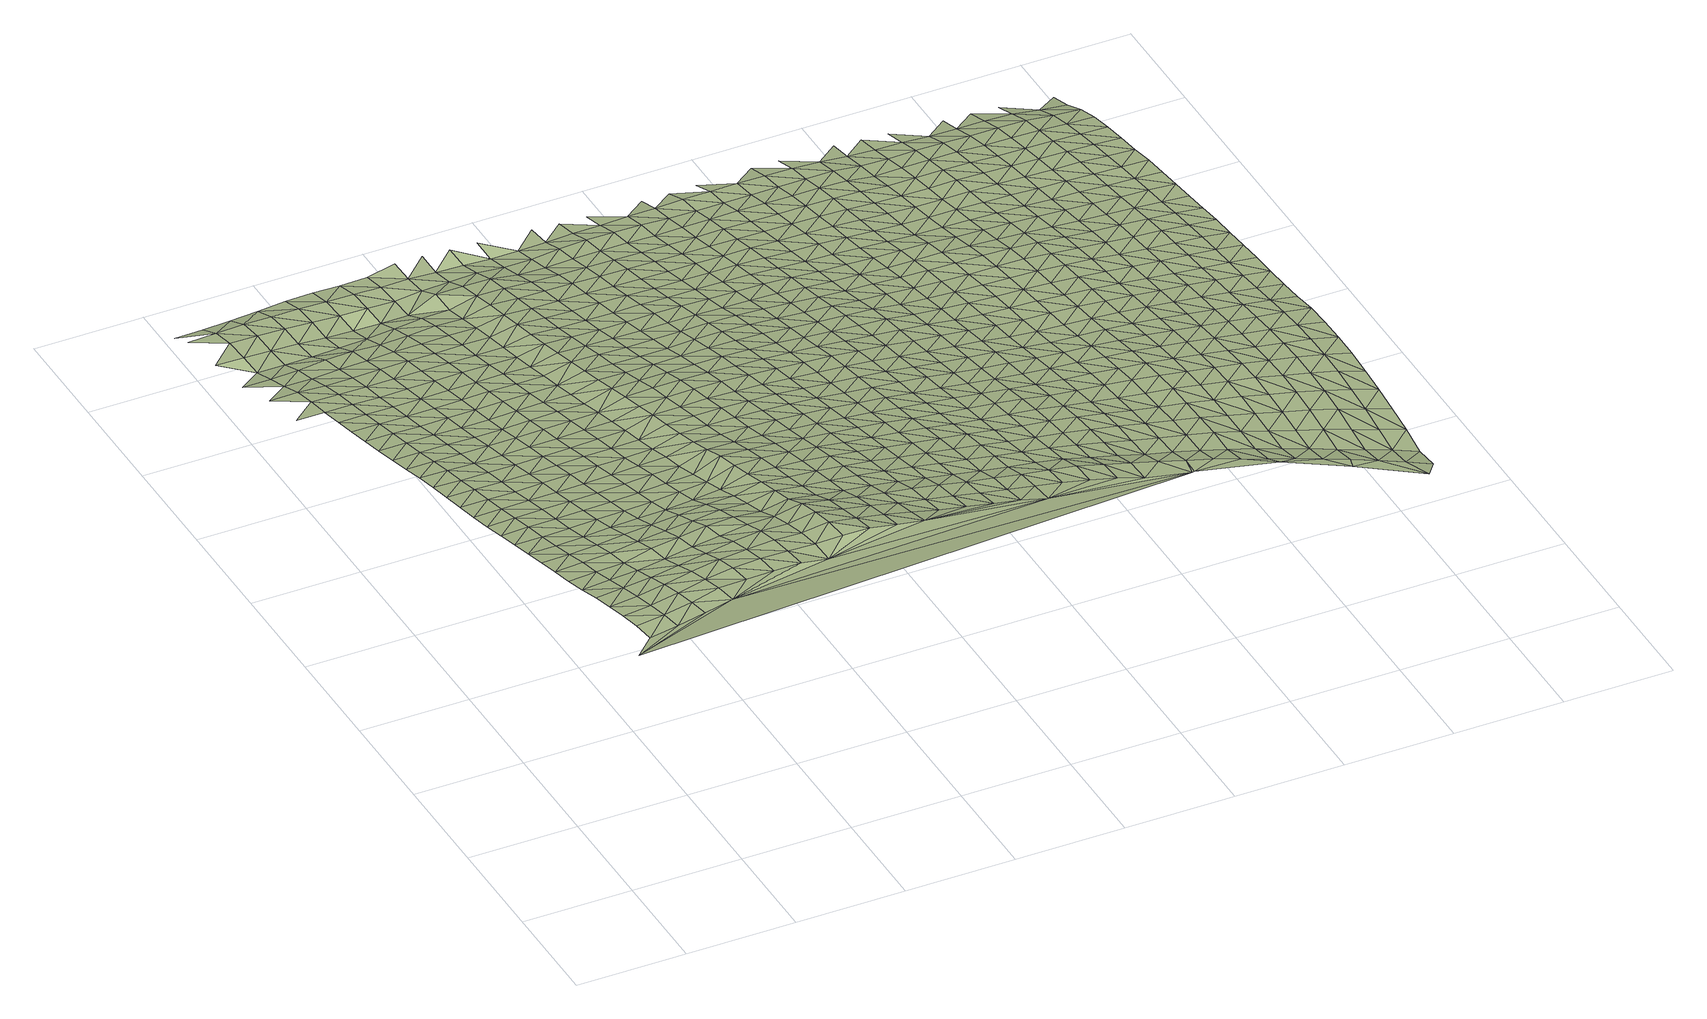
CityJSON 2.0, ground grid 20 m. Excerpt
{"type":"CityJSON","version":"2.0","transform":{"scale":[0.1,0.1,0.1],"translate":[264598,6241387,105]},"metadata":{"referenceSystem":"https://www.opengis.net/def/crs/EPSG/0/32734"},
"CityObjects":{
"terrain1":{"type":"TINRelief","geometry":[{"type":"CompositeSurface","lod":"1","boundaries":[[[0,1,2]],[[3,4,0]],[[5,2,1]],[[4,3,6]],[[3,0,2]],[[7,8,6]],[[3,7,6]],[[1,9,5]],[[10,8,11]],[[7,12,8]],[[3,2,13]],[[14,10,11]],[[11,8,12]],[[13,2,5]],[[15,7,3]],[[16,14,17]],[[11,18,14]],[[15,3,13]],[[19,12,7]],[[17,20,16]],[[17,14,18]],[[7,15,19]],[[21,11,12]],[[5,9,13]],[[22,23,20]],[[24,20,17]],[[21,12,19]],[[25,18,11]],[[13,26,15]],[[22,27,23]],[[20,24,22]],[[26,13,9]],[[11,21,25]],[[28,17,18]],[[15,29,19]],[[29,15,26]],[[30,31,27]],[[17,28,24]],[[32,27,22]],[[28,18,25]],[[19,33,21]],[[27,32,30]],[[33,19,29]],[[34,35,31]],[[36,22,24]],[[26,9,37]],[[21,38,25]],[[28,36,24]],[[29,26,37]],[[31,30,34]],[[38,21,33]],[[39,40,35]],[[32,22,41]],[[25,42,28]],[[22,36,41]],[[39,35,34]],[[42,25,38]],[[43,44,40]],[[32,45,30]],[[46,33,29]],[[37,47,29]],[[48,37,9]],[[28,49,36]],[[41,45,32]],[[38,33,46]],[[40,39,43]],[[49,28,42]],[[29,47,46]],[[50,51,44]],[[34,30,52]],[[36,53,41]],[[45,52,30]],[[42,38,54]],[[50,44,43]],[[36,49,53]],[[55,56,51]],[[39,34,57]],[[37,48,47]],[[46,54,38]],[[58,45,41]],[[52,57,34]],[[9,59,48]],[[51,50,55]],[[58,41,53]],[[60,61,56]],[[43,39,62]],[[42,63,49]],[[47,64,46]],[[54,65,42]],[[57,62,39]],[[47,48,64]],[[52,45,66]],[[53,49,63]],[[60,56,55]],[[45,58,67]],[[42,65,63]],[[68,69,61]],[[43,70,50]],[[54,46,71]],[[52,66,57]],[[62,70,43]],[[45,67,66]],[[71,46,64]],[[59,9,72]],[[61,60,68]],[[73,74,69]],[[55,50,75]],[[58,53,76]],[[77,65,54]],[[63,78,53]],[[48,59,64]],[[70,75,50]],[[71,77,54]],[[62,57,79]],[[67,58,76]],[[73,69,68]],[[57,66,80]],[[76,53,78]],[[81,82,74]],[[60,55,83]],[[62,79,70]],[[63,65,84]],[[64,85,71]],[[75,83,55]],[[57,80,79]],[[77,86,65]],[[74,73,81]],[[85,64,59]],[[87,88,82]],[[68,60,89]],[[67,90,66]],[[76,91,67]],[[65,86,84]],[[92,78,63]],[[83,89,60]],[[75,70,93]],[[90,80,66]],[[77,71,94]],[[87,82,81]],[[70,79,95]],[[67,91,90]],[[71,85,96]],[[97,98,88]],[[73,68,99]],[[63,84,92]],[[75,93,83]],[[100,76,78]],[[77,94,86]],[[89,99,68]],[[70,95,93]],[[71,96,94]],[[80,101,79]],[[85,59,72]],[[88,87,97]],[[102,98,103]],[[81,73,104]],[[101,80,90]],[[100,78,92]],[[105,91,76]],[[106,84,86]],[[107,108,109]],[[99,104,73]],[[103,110,102]],[[89,83,111]],[[112,95,79]],[[113,96,85]],[[103,98,97]],[[83,93,114]],[[106,86,94]],[[87,81,115]],[[112,79,101]],[[76,100,105]],[[113,85,72]],[[89,111,99]],[[90,91,116]],[[84,117,92]],[[104,115,81]],[[83,114,111]],[[118,108,110]],[[96,119,94]],[[120,109,121]],[[106,117,84]],[[97,87,122]],[[95,123,93]],[[101,90,116]],[[110,103,118]],[[124,95,112]],[[91,105,116]],[[113,119,96]],[[92,125,100]],[[120,121,126]],[[115,122,87]],[[108,127,109]],[[104,99,128]],[[123,114,93]],[[99,111,129]],[[95,124,123]],[[117,125,92]],[[103,97,130]],[[131,112,101]],[[106,94,132]],[[108,118,127]],[[119,133,94]],[[104,128,115]],[[100,134,105]],[[113,72,135]],[[122,130,97]],[[99,129,128]],[[131,101,116]],[[136,121,109]],[[117,106,132]],[[126,137,138]],[[125,134,100]],[[132,94,133]],[[118,103,139]],[[124,112,140]],[[141,111,114]],[[136,109,127]],[[142,114,123]],[[143,122,115]],[[144,119,113]],[[145,138,137]],[[130,139,103]],[[131,140,112]],[[141,129,111]],[[105,146,116]],[[125,117,147]],[[143,115,128]],[[114,142,141]],[[134,148,105]],[[149,126,121]],[[127,118,150]],[[1,151,9]],[[152,121,136]],[[132,147,117]],[[144,113,135]],[[123,124,153]],[[146,131,116]],[[154,133,119]],[[139,150,118]],[[140,155,124]],[[105,148,146]],[[72,156,135]],[[130,122,157]],[[158,134,125]],[[145,159,160]],[[121,152,149]],[[122,143,161]],[[162,137,126]],[[163,136,127]],[[123,153,142]],[[129,164,128]],[[124,155,153]],[[165,129,141]],[[125,147,158]],[[119,144,154]],[[130,157,139]],[[166,132,133]],[[160,159,167]],[[150,163,127]],[[122,161,157]],[[168,140,131]],[[148,134,169]],[[126,149,162]],[[129,165,164]],[[131,146,170]],[[171,145,137]],[[152,136,172]],[[173,141,142]],[[143,128,174]],[[169,134,158]],[[166,133,154]],[[140,168,155]],[[175,147,132]],[[135,156,144]],[[163,172,136]],[[153,173,142]],[[131,170,168]],[[72,9,176]],[[150,139,177]],[[161,143,174]],[[178,179,167]],[[171,137,162]],[[139,157,180]],[[174,128,164]],[[181,156,72]],[[182,159,145]],[[149,152,183]],[[165,141,184]],[[148,185,146]],[[169,186,148]],[[132,166,175]],[[150,177,163]],[[158,147,187]],[[144,188,154]],[[172,183,152]],[[139,180,177]],[[141,173,184]],[[153,155,189]],[[170,146,185]],[[190,178,191]],[[145,171,182]],[[155,168,192]],[[148,186,185]],[[188,144,156]],[[193,167,159]],[[162,149,194]],[[161,195,157]],[[187,169,158]],[[174,196,161]],[[187,147,175]],[[197,172,163]],[[164,165,198]],[[153,189,173]],[[154,199,166]],[[183,194,149]],[[184,200,165]],[[155,192,189]],[[167,193,178]],[[195,180,157]],[[159,182,193]],[[197,163,177]],[[161,196,195]],[[199,154,188]],[[171,162,201]],[[168,170,202]],[[203,186,169]],[[181,72,204]],[[165,200,198]],[[185,205,170]],[[206,174,164]],[[207,184,173]],[[166,208,175]],[[194,201,162]],[[169,187,203]],[[183,172,209]],[[180,210,177]],[[202,192,168]],[[156,181,188]],[[172,197,211]],[[207,173,189]],[[170,205,202]],[[208,166,199]],[[212,191,178]],[[182,171,213]],[[178,193,214]],[[206,164,198]],[[180,195,210]],[[183,209,194]],[[215,196,174]],[[184,216,200]],[[185,186,217]],[[175,218,187]],[[201,213,171]],[[172,211,209]],[[186,203,219]],[[178,214,212]],[[216,184,207]],[[218,175,208]],[[197,177,220]],[[189,192,221]],[[199,188,222]],[[210,223,177]],[[174,206,215]],[[224,192,202]],[[186,219,217]],[[188,181,225]],[[193,182,226]],[[195,196,227]],[[228,205,185]],[[187,229,203]],[[213,230,182]],[[201,194,231]],[[211,197,220]],[[198,200,232]],[[189,221,207]],[[199,222,208]],[[194,209,233]],[[220,177,223]],[[200,216,234]],[[192,224,221]],[[187,218,229]],[[188,225,222]],[[226,214,193]],[[182,230,226]],[[196,215,227]],[[185,217,228]],[[201,231,213]],[[235,210,195]],[[206,198,232]],[[236,202,205]],[[219,203,237]],[[194,233,231]],[[200,234,232]],[[237,203,229]],[[238,209,211]],[[216,207,239]],[[202,236,224]],[[240,218,208]],[[204,225,181]],[[220,241,211]],[[195,227,235]],[[207,221,242]],[[205,228,236]],[[208,222,243]],[[214,244,212]],[[245,230,213]],[[246,223,210]],[[215,206,247]],[[248,214,226]],[[238,233,209]],[[239,234,216]],[[217,219,249]],[[218,240,229]],[[245,213,231]],[[211,241,238]],[[206,232,247]],[[207,242,239]],[[219,237,250]],[[208,243,240]],[[251,221,224]],[[214,248,244]],[[210,235,246]],[[252,220,223]],[[217,249,228]],[[253,222,225]],[[236,251,224]],[[219,250,249]],[[225,204,254]],[[255,226,230]],[[215,256,227]],[[230,245,257]],[[247,258,215]],[[220,252,241]],[[259,231,233]],[[260,232,234]],[[261,242,221]],[[237,229,262]],[[253,243,222]],[[246,252,223]],[[263,233,238]],[[264,234,239]],[[229,240,265]],[[225,254,253]],[[226,255,248]],[[235,227,256]],[[228,266,236]],[[230,257,255]],[[215,258,256]],[[261,221,251]],[[260,247,232]],[[250,237,262]],[[233,263,259]],[[234,264,260]],[[249,266,228]],[[229,265,262]],[[267,238,241]],[[245,231,268]],[[204,72,176]],[[244,248,269]],[[246,235,270]],[[271,239,242]],[[236,272,251]],[[240,243,273]],[[241,252,267]],[[274,242,261]],[[275,243,253]],[[257,245,268]],[[247,276,258]],[[254,204,277]],[[255,269,248]],[[268,231,259]],[[235,256,270]],[[266,272,236]],[[263,238,278]],[[239,271,264]],[[249,250,279]],[[273,265,240]],[[276,247,260]],[[242,274,271]],[[262,280,250]],[[243,275,273]],[[261,251,281]],[[277,253,254]],[[238,267,278]],[[252,246,282]],[[249,279,266]],[[283,244,269]],[[270,284,246]],[[272,281,251]],[[250,280,279]],[[255,257,285]],[[286,256,258]],[[287,260,264]],[[268,288,257]],[[258,276,289]],[[263,290,259]],[[252,282,267]],[[261,291,274]],[[292,262,265]],[[275,253,293]],[[278,294,263]],[[282,246,284]],[[264,271,287]],[[295,265,273]],[[255,285,269]],[[286,270,256]],[[296,272,266]],[[257,288,285]],[[258,289,286]],[[281,291,261]],[[253,277,293]],[[204,297,277]],[[263,294,290]],[[296,266,279]],[[265,295,292]],[[298,268,259]],[[299,278,267]],[[276,260,300]],[[274,301,271]],[[302,280,262]],[[260,287,303]],[[269,304,283]],[[305,284,270]],[[306,273,275]],[[299,267,282]],[[291,301,274]],[[293,307,275]],[[300,289,276]],[[308,281,272]],[[298,259,290]],[[304,269,285]],[[305,270,286]],[[260,303,300]],[[272,296,309]],[[262,292,302]],[[310,288,268]],[[278,311,294]],[[312,279,280]],[[273,306,295]],[[275,307,306]],[[287,271,313]],[[281,308,291]],[[297,293,277]],[[278,299,311]],[[301,314,271]],[[272,309,308]],[[315,282,284]],[[316,286,289]],[[268,298,310]],[[317,283,304]],[[284,305,318]],[[280,302,312]],[[297,204,319]],[[320,285,288]],[[290,294,321]],[[303,287,313]],[[296,279,322]],[[295,323,292]],[[289,300,316]],[[313,271,314]],[[282,315,299]],[[321,294,311]],[[315,284,318]],[[323,295,306]],[[285,320,304]],[[301,291,324]],[[309,296,322]],[[307,293,325]],[[288,310,320]],[[291,308,326]],[[322,279,312]],[[293,297,327]],[[298,290,328]],[[305,286,329]],[[302,292,330]],[[286,316,331]],[[332,300,303]],[[301,324,314]],[[328,290,321]],[[313,333,303]],[[291,326,324]],[[323,330,292]],[[293,327,325]],[[334,311,299]],[[318,305,329]],[[306,307,335]],[[299,315,336]],[[329,286,331]],[[317,304,337]],[[310,298,338]],[[308,309,339]],[[312,302,340]],[[341,319,204]],[[304,320,342]],[[303,333,332]],[[322,343,309]],[[316,300,344]],[[335,323,306]],[[298,328,338]],[[299,336,334]],[[302,330,340]],[[307,325,335]],[[321,311,345]],[[346,313,314]],[[339,326,308]],[[327,297,319]],[[9,151,176]],[[304,342,337]],[[309,343,339]],[[314,324,347]],[[315,318,348]],[[344,331,316]],[[329,349,318]],[[300,332,344]],[[320,310,350]],[[321,345,328]],[[351,322,312]],[[338,352,310]],[[345,311,334]],[[346,314,347]],[[312,340,353]],[[348,336,315]],[[354,333,313]],[[330,323,355]],[[348,318,349]],[[323,335,356]],[[350,342,320]],[[357,324,326]],[[325,327,358]],[[310,352,350]],[[359,326,339]],[[351,312,353]],[[319,360,327]],[[341,204,176]],[[328,361,338]],[[362,329,331]],[[363,343,322]],[[364,331,344]],[[313,346,354]],[[323,356,355]],[[332,333,365]],[[357,347,324]],[[340,330,366]],[[361,328,345]],[[326,359,357]],[[327,360,358]],[[342,367,337]],[[336,368,334]],[[335,325,369]],[[370,336,348]],[[362,331,364]],[[322,351,363]],[[371,352,338]],[[372,349,329]],[[373,339,343]],[[353,340,366]],[[367,342,350]],[[333,354,365]],[[366,330,355]],[[374,344,332]],[[356,335,369]],[[371,338,361]],[[336,370,368]],[[325,358,369]],[[345,334,375]],[[346,347,376]],[[339,373,359]],[[319,341,360]],[[329,362,372]],[[377,347,357]],[[343,363,373]],[[378,348,349]],[[344,374,364]],[[353,379,351]],[[380,337,367]],[[374,332,365]],[[381,350,352]],[[361,345,375]],[[346,376,354]],[[352,371,382]],[[375,334,368]],[[376,347,377]],[[366,379,353]],[[348,378,370]],[[383,357,359]],[[355,356,384]],[[385,358,360]],[[372,378,349]],[[369,386,356]],[[367,350,381]],[[364,387,362]],[[351,388,363]],[[352,382,381]],[[373,383,359]],[[341,385,360]],[[354,389,365]],[[387,364,374]],[[379,388,351]],[[356,386,384]],[[371,361,390]],[[368,370,391]],[[377,357,392]],[[393,366,355]],[[375,394,361]],[[389,354,376]],[[395,380,367]],[[372,362,396]],[[397,369,358]],[[378,391,370]],[[357,383,392]],[[385,398,358]],[[382,371,390]],[[365,399,374]],[[373,363,400]],[[366,393,379]],[[395,367,381]],[[390,361,394]],[[387,396,362]],[[388,401,363]],[[393,355,384]],[[369,397,386]],[[399,365,389]],[[358,398,397]],[[402,375,368]],[[403,376,377]],[[373,400,383]],[[404,368,391]],[[392,405,377]],[[363,401,400]],[[378,372,406]],[[407,387,374]],[[408,385,341]],[[395,409,380]],[[396,410,372]],[[381,382,411]],[[376,403,389]],[[388,379,412]],[[413,384,386]],[[390,414,382]],[[402,368,404]],[[407,374,399]],[[403,377,405]],[[379,393,415]],[[416,394,375]],[[378,406,391]],[[383,417,392]],[[406,372,410]],[[397,413,386]],[[408,341,176]],[[411,395,381]],[[387,418,396]],[[388,412,401]],[[419,398,385]],[[382,414,411]],[[417,383,400]],[[379,415,412]],[[375,402,416]],[[387,407,418]],[[420,390,394]],[[391,421,404]],[[399,389,422]],[[423,405,392]],[[393,384,424]],[[389,403,425]],[[413,426,384]],[[385,408,419]],[[427,410,396]],[[397,398,428]],[[406,421,391]],[[423,392,417]],[[399,422,407]],[[400,401,429]],[[424,415,393]],[[395,411,430]],[[420,394,416]],[[427,396,418]],[[389,425,422]],[[401,412,431]],[[424,384,426]],[[432,414,390]],[[404,433,402]],[[398,419,428]],[[417,400,429]],[[403,405,434]],[[435,413,397]],[[395,430,436]],[[421,433,404]],[[405,423,437]],[[401,431,429]],[[438,406,410]],[[176,439,408]],[[390,420,432]],[[410,427,440]],[[411,414,441]],[[402,442,416]],[[443,418,407]],[[434,425,403]],[[412,415,444]],[[407,422,445]],[[434,405,437]],[[446,415,424]],[[435,397,428]],[[406,438,421]],[[447,426,413]],[[408,439,419]],[[438,410,440]],[[433,442,402]],[[430,411,441]],[[423,417,448]],[[444,431,412]],[[414,432,441]],[[407,445,443]],[[429,449,417]],[[415,446,444]],[[416,450,420]],[[427,418,451]],[[425,452,422]],[[413,435,447]],[[437,423,448]],[[453,424,426]],[[419,454,428]],[[442,450,416]],[[452,425,434]],[[448,417,449]],[[433,421,455]],[[440,427,451]],[[421,438,456]],[[451,418,443]],[[454,419,439]],[[457,439,176]],[[420,458,432]],[[459,445,422]],[[460,429,431]],[[424,453,446]],[[441,461,430]],[[462,431,444]],[[453,426,447]],[[433,455,442]],[[428,463,435]],[[421,456,455]],[[450,458,420]],[[459,422,452]],[[464,434,437]],[[430,461,465]],[[448,466,437]],[[431,462,460]],[[463,428,454]],[[438,440,467]],[[468,449,429]],[[469,444,446]],[[451,470,440]],[[471,441,432]],[[452,434,464]],[[445,472,443]],[[435,473,447]],[[458,474,432]],[[475,445,459]],[[464,437,466]],[[453,469,446]],[[450,442,476]],[[467,456,438]],[[439,457,454]],[[442,455,477]],[[467,440,470]],[[429,460,468]],[[473,435,463]],[[441,471,461]],[[478,448,449]],[[462,444,479]],[[432,474,471]],[[445,475,472]],[[457,176,480]],[[450,476,458]],[[481,459,452]],[[482,451,443]],[[447,483,453]],[[442,477,476]],[[479,444,469]],[[481,452,464]],[[478,449,468]],[[483,447,473]],[[484,465,461]],[[455,456,485]],[[486,466,448]],[[462,487,460]],[[463,454,488]],[[489,456,467]],[[482,443,472]],[[454,457,490]],[[491,474,458]],[[492,470,451]],[[475,459,493]],[[453,494,469]],[[471,484,461]],[[479,487,462]],[[485,477,455]],[[463,488,473]],[[491,458,476]],[[456,489,485]],[[481,493,459]],[[448,478,486]],[[494,453,483]],[[454,490,488]],[[464,466,495]],[[468,460,496]],[[451,482,492]],[[497,467,470]],[[472,475,498]],[[499,479,469]],[[500,480,176]],[[487,496,460]],[[471,474,501]],[[495,481,464]],[[474,491,502]],[[475,493,498]],[[486,495,466]],[[499,469,494]],[[503,476,477]],[[467,497,489]],[[478,468,504]],[[483,473,505]],[[480,490,457]],[[506,477,485]],[[497,470,492]],[[473,488,507]],[[484,471,501]],[[482,472,508]],[[479,509,487]],[[474,502,501]],[[496,504,468]],[[483,505,494]],[[477,506,503]],[[508,472,498]],[[479,499,509]],[[473,507,505]],[[491,476,510]],[[511,485,489]],[[493,481,512]],[[486,478,513]],[[490,514,488]],[[481,495,515]],[[516,484,517]],[[492,482,518]],[[519,496,487]],[[497,511,489]],[[504,513,478]],[[514,490,480]],[[502,491,510]],[[520,499,494]],[[517,484,501]],[[510,476,503]],[[482,508,518]],[[481,515,512]],[[519,487,509]],[[506,485,521]],[[498,493,522]],[[523,507,488]],[[520,494,505]],[[495,486,524]],[[485,511,521]],[[513,525,486]],[[523,488,514]],[[500,176,151]],[[497,492,526]],[[498,522,508]],[[504,496,527]],[[518,528,492]],[[522,493,512]],[[496,519,529]],[[501,502,530]],[[515,495,524]],[[499,531,509]],[[510,532,502]],[[524,486,525]],[[499,520,533]],[[497,526,511]],[[506,534,503]],[[504,527,513]],[[535,505,507]],[[514,480,500]],[[521,536,506]],[[526,492,528]],[[496,529,527]],[[537,507,523]],[[530,517,501]],[[508,538,518]],[[502,532,530]],[[499,533,531]],[[519,509,539]],[[506,536,534]],[[538,508,522]],[[507,537,535]],[[540,521,511]],[[541,510,503]],[[512,515,542]],[[520,505,543]],[[544,523,514]],[[524,545,515]],[[546,528,518]],[[513,547,525]],[[529,519,539]],[[540,511,526]],[[513,527,548]],[[539,509,531]],[[544,514,500]],[[533,520,543]],[[517,530,549]],[[541,503,534]],[[546,518,538]],[[515,545,542]],[[543,505,535]],[[521,550,536]],[[551,532,510]],[[522,512,552]],[[537,523,553]],[[513,548,547]],[[554,524,525]],[[517,549,555]],[[521,540,550]],[[544,553,523]],[[556,526,528]],[[538,522,552]],[[529,557,527]],[[510,541,551]],[[528,546,558]],[[552,512,542]],[[539,559,529]],[[534,536,560]],[[530,532,561]],[[524,554,545]],[[531,533,562]],[[554,525,547]],[[543,563,533]],[[526,556,540]],[[557,548,527]],[[537,564,535]],[[560,536,550]],[[556,528,558]],[[529,559,557]],[[553,565,537]],[[549,530,561]],[[500,566,544]],[[532,551,561]],[[533,563,562]],[[541,534,567]],[[568,542,545]],[[546,538,569]],[[570,539,531]],[[552,571,538]],[[537,565,564]],[[547,548,572]],[[573,543,535]],[[567,534,560]],[[554,568,545]],[[574,550,540]],[[558,546,569]],[[553,544,575]],[[540,556,576]],[[569,538,571]],[[548,557,572]],[[570,531,562]],[[551,541,577]],[[578,559,539]],[[561,579,549]],[[573,535,564]],[[580,552,542]],[[581,563,543]],[[553,575,565]],[[541,567,577]],[[540,576,574]],[[568,582,542]],[[544,566,575]],[[566,500,151]],[[560,550,583]],[[554,547,584]],[[549,579,585]],[[547,572,586]],[[539,570,578]],[[556,558,587]],[[557,559,588]],[[569,589,558]],[[580,542,582]],[[543,573,581]],[[590,561,551]],[[560,583,567]],[[591,571,552]],[[562,563,592]],[[564,565,593]],[[577,594,551]],[[583,550,574]],[[584,547,586]],[[587,576,556]],[[595,568,554]],[[587,558,589]],[[559,578,588]],[[593,565,575]],[[561,590,579]],[[572,557,596]],[[570,562,592]],[[551,594,590]],[[552,580,591]],[[563,581,592]],[[567,597,577]],[[598,569,571]],[[573,564,599]],[[595,554,584]],[[600,582,568]],[[596,586,572]],[[597,567,583]],[[557,588,596]],[[599,564,593]],[[601,585,579]],[[576,602,574]],[[578,570,603]],[[604,575,566]],[[566,151,605]],[[606,576,587]],[[598,571,591]],[[607,594,577]],[[608,589,569]],[[580,582,600]],[[581,573,609]],[[579,590,601]],[[568,595,600]],[[570,592,603]],[[607,577,597]],[[576,606,602]],[[573,599,609]],[[566,605,604]],[[610,605,151]],[[583,574,611]],[[584,586,612]],[[593,575,613]],[[569,598,608]],[[614,586,596]],[[615,587,589]],[[591,580,616]],[[578,617,588]],[[603,618,578]],[[590,594,619]],[[597,583,611]],[[584,612,595]],[[581,620,592]],[[593,613,599]],[[594,607,621]],[[611,574,602]],[[580,600,616]],[[612,586,614]],[[609,622,581]],[[613,575,604]],[[587,615,606]],[[615,589,608]],[[578,618,617]],[[590,619,601]],[[598,591,623]],[[624,596,588]],[[620,603,592]],[[605,610,625]],[[594,621,619]],[[581,622,620]],[[595,626,600]],[[599,627,609]],[[616,623,591]],[[602,606,628]],[[607,597,629]],[[596,624,614]],[[611,630,597]],[[626,595,612]],[[624,588,617]],[[627,599,613]],[[631,632,601]],[[608,598,633]],[[605,634,604]],[[615,628,606]],[[621,607,629]],[[616,600,635]],[[603,636,618]],[[637,622,609]],[[631,601,619]],[[629,597,630]],[[623,633,598]],[[603,620,638]],[[635,600,626]],[[637,609,627]],[[605,625,634]],[[639,611,602]],[[608,640,615]],[[641,612,614]],[[613,604,642]],[[643,602,628]],[[624,644,614]],[[603,638,636]],[[645,625,610]],[[617,618,646]],[[633,640,608]],[[647,619,621]],[[623,616,648]],[[612,641,626]],[[622,649,620]],[[627,613,642]],[[639,602,643]],[[629,650,621]],[[616,635,651]],[[641,614,644]],[[622,637,652]],[[642,604,634]],[[653,630,611]],[[628,615,654]],[[617,646,624]],[[618,636,646]],[[619,647,631]],[[623,648,633]],[[638,620,649]],[[621,650,647]],[[640,654,615]],[[616,651,648]],[[622,652,649]],[[611,639,653]],[[655,629,630]],[[643,628,656]],[[635,626,657]],[[658,644,624]],[[637,627,659]],[[626,641,660]],[[642,661,627]],[[636,638,662]],[[634,625,663]],[[654,656,628]],[[658,624,646]],[[640,633,664]],[[651,635,657]],[[652,637,659]],[[645,610,665]],[[655,630,653]],[[631,647,666]],[[633,648,667]],[[626,660,657]],[[638,649,662]],[[659,627,661]],[[668,650,629]],[[639,643,669]],[[625,645,663]],[[640,664,654]],[[641,644,670]],[[671,642,634]],[[631,666,672]],[[656,669,643]],[[633,667,664]],[[644,658,673]],[[646,636,674]],[[629,655,668]],[[636,662,675]],[[647,650,676]],[[653,639,677]],[[651,678,648]],[[670,660,641]],[[649,652,679]],[[657,680,651]],[[670,644,673]],[[659,681,652]],[[671,634,663]],[[682,656,654]],[[646,674,658]],[[683,661,642]],[[669,677,639]],[[636,675,674]],[[676,666,647]],[[678,667,648]],[[650,668,676]],[[682,654,664]],[[651,680,678]],[[652,681,679]],[[655,653,684]],[[662,649,685]],[[642,671,683]],[[686,657,660]],[[687,659,661]],[[645,688,663]],[[677,684,653]],[[660,670,689]],[[669,656,690]],[[667,691,664]],[[673,658,692]],[[685,675,662]],[[656,682,693]],[[658,674,694]],[[685,649,679]],[[668,655,695]],[[696,666,676]],[[667,678,691]],[[660,689,686]],[[687,661,683]],[[645,665,688]],[[669,690,677]],[[697,680,657]],[[698,681,659]],[[663,699,671]],[[684,695,655]],[[656,693,690]],[[658,694,692]],[[670,673,700]],[[666,696,701]],[[663,688,699]],[[682,664,702]],[[674,675,703]],[[691,704,664]],[[657,686,697]],[[705,675,685]],[[659,687,698]],[[706,676,668]],[[678,680,707]],[[689,670,700]],[[681,708,679]],[[683,671,709]],[[695,710,668]],[[700,673,692]],[[684,677,711]],[[693,682,702]],[[703,694,674]],[[677,690,712]],[[702,664,704]],[[675,705,703]],[[699,709,671]],[[676,706,696]],[[668,710,706]],[[680,697,707]],[[681,698,708]],[[684,711,695]],[[713,691,678]],[[689,714,686]],[[715,685,679]],[[687,683,716]],[[677,712,711]],[[717,688,665]],[[718,692,694]],[[688,717,699]],[[700,714,689]],[[709,716,683]],[[701,696,719]],[[720,690,693]],[[685,715,705]],[[702,721,693]],[[678,707,713]],[[703,718,694]],[[715,679,708]],[[722,710,695]],[[723,704,691]],[[686,724,697]],[[698,687,725]],[[706,719,696]],[[720,712,690]],[[726,709,699]],[[722,695,711]],[[693,721,720]],[[714,724,686]],[[716,725,687]],[[727,700,692]],[[705,728,703]],[[691,713,723]],[[718,729,692]],[[726,699,717]],[[730,702,704]],[[705,715,728]],[[706,710,731]],[[697,732,707]],[[700,727,714]],[[708,698,733]],[[717,665,734]],[[710,722,735]],[[724,736,697]],[[727,692,729]],[[725,737,698]],[[738,711,712]],[[702,730,721]],[[716,709,739]],[[740,712,720]],[[723,730,704]],[[709,726,741]],[[706,731,719]],[[713,707,732]],[[742,718,703]],[[715,708,733]],[[710,735,731]],[[697,736,732]],[[703,728,743]],[[698,737,733]],[[716,739,725]],[[712,740,738]],[[709,741,739]],[[722,711,744]],[[745,720,721]],[[724,714,746]],[[714,727,747]],[[742,703,743]],[[719,748,749]],[[723,713,750]],[[728,715,751]],[[752,729,718]],[[726,717,753]],[[721,730,745]],[[735,722,744]],[[724,746,736]],[[754,734,665]],[[748,719,731]],[[744,711,738]],[[713,732,750]],[[714,747,746]],[[715,733,751]],[[740,720,755]],[[725,756,737]],[[741,726,753]],[[718,742,752]],[[725,739,757]],[[753,717,734]],[[743,728,758]],[[727,729,759]],[[720,745,755]],[[730,723,760]],[[736,761,732]],[[750,762,723]],[[751,758,728]],[[725,757,756]],[[763,731,735]],[[759,747,727]],[[733,737,764]],[[744,765,735]],[[761,736,746]],[[759,729,752]],[[740,766,738]],[[730,760,745]],[[742,743,767]],[[741,768,739]],[[755,769,740]],[[760,723,762]],[[753,770,741]],[[731,763,748]],[[732,771,750]],[[764,751,733]],[[735,765,763]],[[758,767,743]],[[737,756,764]],[[747,772,746]],[[768,757,739]],[[740,769,766]],[[771,732,761]],[[741,770,768]],[[773,744,738]],[[774,755,745]],[[752,742,775]],[[747,759,772]],[[776,762,750]],[[777,753,734]],[[774,745,760]],[[767,775,742]],[[734,754,778]],[[758,751,779]],[[756,757,780]],[[748,763,781]],[[773,738,766]],[[776,750,771]],[[751,764,782]],[[783,765,744]],[[755,784,769]],[[761,746,785]],[[772,786,746]],[[757,768,780]],[[777,734,778]],[[787,759,752]],[[788,770,753]],[[748,781,789]],[[755,774,784]],[[775,790,752]],[[751,782,779]],[[791,760,762]],[[771,761,785]],[[767,758,792]],[[744,773,783]],[[762,776,793]],[[785,746,786]],[[763,765,794]],[[766,769,795]],[[756,796,764]],[[787,752,790]],[[756,780,797]],[[753,777,788]],[[760,791,774]],[[798,772,759]],[[767,792,775]],[[768,770,799]],[[795,769,784]],[[791,762,793]],[[758,779,792]],[[794,781,763]],[[782,764,796]],[[765,783,794]],[[778,754,800]],[[756,797,796]],[[773,766,801]],[[776,771,802]],[[785,803,771]],[[759,787,798]],[[770,788,799]],[[804,786,772]],[[780,768,805]],[[778,800,777]],[[801,766,795]],[[781,806,789]],[[807,784,774]],[[793,776,802]],[[775,808,790]],[[774,791,809]],[[802,771,803]],[[775,792,810]],[[783,773,811]],[[779,782,812]],[[805,797,780]],[[806,781,794]],[[772,798,804]],[[796,813,782]],[[768,799,805]],[[814,785,786]],[[777,815,788]],[[773,801,811]],[[774,809,807]],[[775,810,808]],[[795,784,816]],[[787,790,817]],[[782,813,812]],[[800,815,777]],[[791,793,818]],[[779,819,792]],[[802,820,793]],[[814,786,804]],[[821,800,754]],[[822,794,783]],[[795,816,801]],[[823,803,785]],[[798,787,817]],[[796,797,824]],[[811,825,783]],[[816,784,807]],[[817,790,808]],[[826,797,805]],[[818,809,791]],[[819,810,792]],[[788,827,799]],[[818,793,820]],[[779,812,819]],[[815,828,788]],[[806,794,822]],[[796,824,813]],[[783,825,822]],[[785,814,823]],[[797,826,824]],[[801,829,811]],[[830,802,803]],[[804,798,831]],[[788,828,827]],[[808,810,832]],[[833,805,799]],[[829,801,816]],[[831,798,817]],[[834,835,806]],[[809,836,807]],[[837,812,813]],[[815,800,838]],[[839,809,818]],[[830,803,823]],[[810,819,832]],[[840,825,811]],[[841,820,802]],[[804,842,814]],[[805,833,826]],[[834,806,822]],[[824,837,813]],[[833,799,827]],[[815,838,828]],[[800,821,843]],[[840,811,829]],[[809,839,836]],[[831,842,804]],[[800,843,838]],[[816,807,844]],[[817,808,845]],[[802,830,841]],[[808,832,846]],[[847,818,820]],[[823,814,848]],[[819,812,849]],[[837,850,812]],[[822,825,851]],[[829,816,844]],[[845,831,817]],[[826,852,824]],[[828,853,827]],[[825,840,854]],[[844,807,836]],[[842,848,814]],[[845,808,846]],[[833,855,826]],[[818,847,839]],[[841,847,820]],[[812,850,849]],[[853,828,838]],[[851,834,822]],[[830,823,856]],[[832,819,857]],[[825,854,851]],[[826,855,852]],[[858,837,824]],[[827,859,833]],[[848,856,823]],[[843,821,860]],[[836,839,861]],[[840,829,862]],[[842,831,863]],[[857,846,832]],[[844,864,829]],[[819,849,857]],[[831,845,865]],[[859,827,853]],[[841,830,866]],[[867,838,843]],[[847,861,839]],[[858,824,852]],[[854,840,862]],[[842,863,848]],[[868,850,837]],[[855,833,869]],[[834,851,870]],[[862,829,864]],[[856,866,830]],[[831,865,863]],[[869,833,859]],[[843,860,867]],[[871,844,836]],[[845,846,872]],[[873,853,838]],[[834,870,874]],[[875,836,861]],[[876,846,857]],[[837,858,868]],[[847,841,877]],[[850,878,849]],[[866,879,841]],[[851,854,880]],[[856,848,881]],[[865,845,872]],[[882,852,855]],[[853,873,859]],[[862,883,854]],[[871,836,875]],[[872,846,876]],[[848,863,884]],[[855,869,885]],[[873,838,867]],[[886,864,844]],[[847,877,861]],[[877,841,879]],[[850,868,878]],[[870,851,880]],[[856,881,866]],[[887,857,849]],[[852,882,858]],[[854,883,880]],[[848,884,881]],[[855,885,882]],[[844,871,886]],[[888,862,864]],[[861,889,875]],[[890,863,865]],[[857,887,876]],[[891,869,859]],[[872,892,865]],[[887,849,878]],[[859,873,893]],[[894,879,866]],[[858,895,868]],[[877,889,861]],[[890,884,863]],[[885,869,891]],[[880,896,870]],[[888,864,886]],[[865,892,890]],[[894,866,881]],[[882,895,858]],[[859,893,891]],[[897,883,862]],[[875,898,871]],[[899,872,876]],[[870,896,900]],[[889,898,875]],[[887,901,876]],[[902,877,879]],[[878,868,903]],[[904,882,885]],[[862,888,897]],[[879,894,905]],[[895,906,868]],[[907,880,883]],[[871,908,886]],[[909,881,884]],[[872,899,892]],[[910,884,890]],[[899,876,901]],[[885,891,904]],[[877,902,889]],[[878,903,887]],[[898,908,871]],[[902,879,905]],[[868,906,903]],[[880,907,896]],[[883,897,907]],[[884,910,909]],[[886,911,888]],[[894,881,912]],[[913,890,892]],[[914,895,882]],[[882,904,915]],[[916,901,887]],[[908,911,886]],[[892,899,913]],[[917,900,896]],[[898,889,918]],[[905,894,912]],[[895,914,906]],[[889,902,919]],[[912,881,909]],[[916,887,903]],[[882,915,914]],[[888,920,897]],[[910,890,921]],[[907,917,896]],[[898,918,908]],[[911,920,888]],[[889,919,918]],[[890,913,921]],[[899,901,922]],[[901,916,923]],[[902,905,924]],[[903,906,925]],[[912,926,905]],[[906,914,927]],[[907,897,928]],[[910,929,909]],[[899,922,913]],[[920,930,897]],[[921,931,910]],[[922,901,923]],[[911,908,932]],[[924,919,902]],[[903,925,916]],[[924,905,926]],[[908,918,933]],[[906,927,925]],[[917,907,928]],[[897,930,928]],[[910,931,929]],[[911,932,920]],[[934,912,909]],[[935,921,913]],[[908,933,932]],[[935,913,922]],[[936,917,937]],[[938,918,919]],[[923,916,939]],[[940,919,924]],[[934,909,929]],[[916,925,941]],[[942,930,920]],[[943,926,912]],[[921,944,931]],[[937,917,928]],[[938,933,918]],[[919,940,938]],[[942,920,932]],[[921,935,944]],[[916,941,939]],[[945,922,923]],[[912,934,943]],[[946,924,926]],[[929,931,947]],[[928,930,948]],[[922,945,935]],[[930,942,949]],[[947,931,944]],[[945,923,939]],[[950,932,933]],[[924,946,940]],[[951,933,938]],[[946,926,943]],[[948,937,928]],[[934,929,952]],[[930,949,948]],[[933,951,950]],[[952,929,947]],[[942,932,953]],[[954,938,940]],[[955,944,935]],[[935,945,956]],[[943,934,957]],[[946,954,940]],[[949,942,953]],[[953,932,950]],[[937,948,958]],[[934,952,957]],[[935,956,955]],[[951,938,959]],[[947,944,960]],[[937,958,961]],[[938,954,959]],[[946,943,962]],[[947,960,952]],[[957,963,943]],[[960,944,955]],[[948,949,964]],[[953,965,949]],[[951,966,950]],[[946,962,954]],[[959,967,951]],[[962,943,963]],[[958,948,964]],[[952,968,957]],[[949,965,964]],[[951,967,966]],[[968,952,960]],[[969,953,950]],[[970,959,954]],[[971,963,957]],[[970,954,962]],[[964,972,958]],[[969,950,966]],[[971,957,968]],[[973,965,953]],[[959,974,967]],[[958,972,975]],[[959,970,974]],[[976,962,963]],[[953,969,973]],[[963,971,977]],[[978,964,965]],[[966,967,979]],[[962,976,970]],[[979,967,974]],[[976,963,977]],[[964,978,972]],[[965,973,978]],[[969,966,980]],[[980,966,979]],[[981,975,972]],[[982,974,970]],[[970,976,983]],[[973,969,984]],[[972,978,981]],[[969,980,984]],[[970,983,982]],[[979,974,985]],[[979,985,980]],[[978,973,986]],[[984,987,973]],[[985,974,982]],[[978,986,981]],[[973,987,986]],[[980,988,984]],[[988,980,985]],[[989,990,981]],[[991,987,984]],[[989,981,986]],[[991,984,988]],[[992,986,987]],[[987,991,993]],[[986,992,989]],[[987,993,992]],[[989,992,994]],[[989,994,995]]]}]}
},
"vertices":[
[57,47,467],[15,2,474],[107,47,476],[107,97,466],[57,97,459],[157,47,486],[57,147,448],[107,147,453],[57,197,434],[207,47,497],[57,247,420],[107,247,424],[107,197,439],[157,97,475],[57,297,404],[157,147,462],[57,347,389],[107,347,392],[107,297,408],[157,197,447],[57,397,376],[157,247,429],[107,447,364],[57,447,362],[107,397,379],[157,297,411],[207,97,488],[57,497,348],[157,347,395],[207,147,473],[107,547,335],[57,547,335],[107,497,349],[207,197,457],[107,597,323],[57,597,321],[157,397,383],[257,97,490],[207,247,438],[107,647,309],[57,647,307],[157,447,367],[207,297,419],[107,697,295],[57,697,294],[157,497,351],[257,197,466],[257,147,481],[307,97,491],[207,347,408],[107,747,282],[57,747,282],[157,547,336],[207,397,390],[257,247,446],[107,797,270],[57,797,270],[157,597,323],[207,447,372],[357,97,491],[107,847,257],[57,847,258],[157,647,310],[257,347,414],[307,147,484],[257,297,427],[207,547,338],[207,497,354],[107,897,245],[57,897,245],[157,697,296],[307,197,470],[407,97,483],[107,947,231],[57,947,231],[157,747,282],[257,447,375],[307,247,454],[257,397,395],[207,647,311],[207,597,324],[107,997,217],[57,997,217],[157,797,270],[307,347,421],[357,147,483],[307,297,433],[107,1047,204],[57,1047,204],[157,847,257],[257,547,340],[257,497,356],[307,397,400],[207,747,284],[357,247,459],[207,697,297],[357,197,473],[107,1097,191],[57,1097,191],[157,897,243],[307,447,380],[257,597,326],[57,1147,178],[107,1147,178],[157,947,230],[307,497,358],[357,297,441],[6,1246,154],[57,1246,154],[57,1296,143],[57,1196,166],[207,847,256],[257,647,312],[407,147,481],[207,797,270],[157,997,217],[307,547,342],[357,347,424],[107,1196,166],[407,197,472],[6,1346,129],[57,1346,130],[157,1047,204],[257,747,285],[257,697,298],[357,397,406],[57,1396,110],[107,1246,154],[207,947,230],[207,897,243],[157,1097,190],[307,597,328],[407,297,441],[407,247,458],[357,447,385],[457,147,483],[107,1296,142],[57,1446,93],[6,1446,93],[157,1147,178],[307,647,314],[257,847,257],[257,797,271],[207,997,216],[457,197,478],[57,1496,74],[357,547,346],[407,347,419],[357,497,362],[107,1396,110],[157,1196,165],[1151,262,316],[107,1346,128],[307,747,286],[457,247,466],[307,697,300],[507,147,482],[207,1097,191],[407,397,403],[57,1546,72],[6,1546,73],[207,1047,203],[107,1446,95],[157,1246,153],[257,947,231],[257,897,245],[457,297,451],[57,1596,69],[357,647,317],[407,447,386],[357,597,331],[107,1496,74],[157,1296,142],[307,797,273],[257,997,216],[457,347,428],[857,197,399],[207,1196,166],[57,1646,57],[6,1646,55],[207,1147,178],[557,147,473],[107,1546,70],[157,1346,128],[307,847,259],[407,547,350],[407,497,367],[457,397,413],[507,197,470],[357,747,287],[6,1696,31],[57,1696,32],[357,697,302],[107,1596,68],[157,1396,113],[257,1097,191],[257,1047,203],[207,1246,154],[307,947,232],[507,247,456],[307,897,245],[157,1446,100],[407,647,318],[457,447,398],[607,147,465],[407,597,334],[307,997,218],[357,797,274],[507,297,442],[207,1346,129],[257,1147,179],[207,1296,142],[107,1696,34],[157,1496,74],[107,1646,59],[307,1047,205],[357,847,261],[457,547,368],[507,347,420],[457,497,383],[257,1246,154],[407,747,289],[557,247,447],[257,1196,167],[407,697,305],[557,197,461],[157,1596,66],[307,1097,192],[457,597,355],[507,397,407],[157,1546,68],[207,1446,101],[357,947,233],[207,1396,114],[357,897,247],[307,1147,180],[457,647,336],[507,447,393],[257,1346,130],[407,847,262],[557,347,414],[257,1296,142],[407,797,275],[557,297,433],[157,1696,38],[207,1496,76],[307,1196,167],[357,997,220],[157,1646,59],[507,547,367],[507,497,380],[457,697,319],[307,1246,155],[607,247,437],[607,197,451],[207,1596,64],[357,1097,193],[207,1546,65],[357,1047,206],[257,1446,99],[407,947,234],[457,747,304],[557,447,389],[257,1396,116],[407,897,248],[557,397,402],[507,597,352],[307,1296,142],[257,1496,79],[207,1646,59],[357,1147,180],[457,847,277],[507,647,335],[607,347,408],[457,797,290],[607,297,425],[407,997,220],[657,197,439],[307,1346,130],[557,547,363],[557,497,377],[507,697,318],[357,1246,155],[207,1696,42],[357,1196,168],[257,1596,61],[407,1097,193],[457,897,263],[257,1546,63],[407,1047,207],[307,1446,101],[507,747,304],[607,447,383],[657,247,428],[307,1396,117],[607,397,396],[557,597,348],[707,197,430],[307,1496,83],[357,1296,142],[457,997,235],[507,797,292],[607,497,371],[457,947,250],[257,1646,57],[407,1147,180],[657,347,400],[657,297,418],[557,697,318],[557,647,332],[307,1546,62],[357,1346,131],[607,547,357],[507,897,265],[507,847,278],[407,1246,154],[457,1047,220],[257,1696,43],[407,1196,167],[757,197,420],[307,1596,60],[357,1396,118],[607,597,343],[657,397,389],[557,797,292],[707,297,409],[557,747,305],[707,247,419],[357,1446,105],[457,1147,192],[657,447,377],[457,1097,206],[507,997,235],[507,947,252],[407,1346,130],[707,347,391],[407,1296,142],[307,1696,42],[357,1496,88],[607,697,316],[657,497,365],[807,197,411],[307,1646,56],[607,647,329],[507,1047,219],[407,1396,117],[557,897,266],[557,847,279],[457,1246,165],[457,1196,179],[357,1596,58],[657,597,338],[357,1546,62],[657,547,351],[557,947,252],[707,447,369],[707,397,381],[607,797,290],[757,297,399],[607,747,303],[757,247,409],[407,1446,103],[507,1147,191],[657,647,325],[507,1097,204],[557,997,235],[707,497,357],[357,1646,55],[457,1346,140],[757,347,383],[457,1296,152],[407,1496,89],[507,1196,177],[657,697,312],[557,1047,219],[457,1396,128],[607,897,265],[607,847,277],[507,1246,163],[707,547,345],[357,1696,43],[407,1596,64],[407,1546,89],[657,747,300],[757,447,362],[807,247,401],[757,397,373],[557,1097,204],[707,597,333],[607,947,251],[457,1496,102],[507,1296,150],[657,797,288],[757,497,350],[457,1446,116],[407,1646,56],[557,1147,190],[807,347,374],[807,297,392],[607,997,236],[707,697,308],[707,647,320],[507,1396,125],[657,897,263],[507,1346,138],[657,847,275],[557,1246,162],[607,1047,221],[857,247,392],[407,1696,54],[557,1196,176],[457,1596,66],[757,597,327],[807,397,365],[457,1546,89],[757,547,339],[507,1446,113],[707,747,296],[607,1097,204],[857,297,383],[507,1496,101],[557,1296,149],[657,997,236],[707,797,284],[807,497,343],[657,947,249],[807,447,354],[607,1147,190],[857,347,366],[757,697,303],[457,1646,53],[757,647,315],[507,1546,88],[557,1346,136],[707,897,260],[857,397,356],[457,1696,53],[707,847,272],[607,1246,162],[907,247,383],[607,1196,176],[507,1596,68],[557,1396,124],[657,1097,206],[807,597,320],[657,1047,221],[807,547,332],[857,447,346],[757,797,279],[757,747,291],[557,1446,112],[657,1147,190],[707,947,247],[857,497,336],[907,297,376],[607,1346,136],[607,1296,148],[957,247,372],[557,1496,98],[707,997,234],[807,697,298],[507,1646,51],[807,647,309],[907,347,359],[757,897,256],[507,1696,51],[757,847,268],[657,1246,163],[807,747,286],[857,547,325],[657,1196,176],[557,1596,64],[707,1097,206],[907,397,348],[557,1546,80],[707,1047,220],[607,1446,111],[607,1396,123],[807,797,275],[857,597,314],[1007,247,360],[757,947,244],[707,1147,191],[907,447,338],[557,1646,49],[657,1346,135],[807,847,264],[857,647,303],[957,347,350],[657,1296,149],[957,297,368],[607,1496,97],[707,1196,176],[757,997,231],[907,497,329],[807,897,253],[857,697,291],[707,1246,162],[757,1047,218],[907,547,318],[1057,247,345],[607,1596,64],[607,1546,79],[657,1446,110],[857,747,281],[957,447,330],[657,1396,122],[957,397,341],[757,1097,205],[907,597,308],[657,1496,96],[707,1296,148],[807,997,227],[857,797,270],[1007,297,356],[807,947,240],[557,1696,49],[607,1646,49],[757,1147,191],[907,647,297],[957,497,321],[707,1346,134],[807,1047,214],[1007,347,338],[857,897,248],[857,847,259],[757,1246,161],[907,747,275],[757,1196,175],[907,697,285],[657,1596,69],[957,597,302],[657,1546,81],[957,547,312],[707,1446,109],[1007,447,323],[707,1396,121],[1007,397,331],[807,1097,201],[957,647,290],[757,1296,148],[707,1496,95],[857,997,223],[1007,497,315],[1057,297,343],[857,947,236],[807,1147,188],[907,847,253],[907,797,264],[657,1646,50],[757,1346,134],[707,1546,81],[857,1047,210],[1057,347,326],[907,897,243],[657,1696,43],[807,1246,160],[957,747,268],[807,1196,174],[957,697,278],[757,1396,120],[707,1596,71],[1007,597,295],[1007,547,306],[1057,447,314],[1057,397,320],[1107,297,330],[757,1446,108],[907,947,231],[857,1147,184],[1007,647,284],[857,1097,197],[957,797,257],[1057,497,307],[807,1346,133],[1107,347,312],[807,1296,147],[757,1496,94],[1007,697,272],[707,1646,52],[907,1047,207],[1057,547,298],[907,997,219],[807,1396,120],[957,897,236],[707,1696,40],[957,847,247],[857,1246,159],[1007,747,261],[857,1196,172],[757,1596,71],[907,1097,194],[1057,597,287],[1107,397,308],[757,1546,81],[957,947,226],[1007,797,251],[807,1446,107],[907,1147,180],[1107,447,305],[957,997,216],[757,1646,53],[857,1346,133],[1057,647,277],[1157,347,301],[1157,297,316],[857,1296,146],[807,1496,94],[907,1196,168],[1107,497,299],[1156,263,316],[857,1396,120],[1007,897,231],[1157,397,298],[1007,847,241],[907,1246,156],[957,1047,204],[1057,747,256],[1057,697,266],[807,1596,70],[1107,597,281],[807,1546,80],[1107,547,290],[957,1097,190],[1057,797,246],[1207,297,303],[1007,947,221],[1157,447,295],[907,1296,144],[857,1496,93],[857,1446,107],[807,1646,55],[757,1696,38],[957,1147,177],[1207,347,289],[1007,997,210],[1107,697,261],[1157,497,289],[1107,647,271],[907,1396,120],[957,1196,165],[1057,897,226],[1207,397,288],[907,1346,132],[1057,847,236],[1257,297,288],[1107,747,250],[857,1596,67],[1007,1097,187],[1157,597,276],[857,1546,81],[1007,1047,198],[1157,547,282],[907,1446,106],[957,1246,153],[907,1496,94],[957,1296,141],[1057,997,205],[1107,797,239],[1207,497,280],[1057,947,215],[1207,447,285],[1157,647,267],[1257,347,275],[1007,1196,163],[1321,281,272],[857,1646,55],[1007,1147,175],[907,1546,81],[957,1346,129],[1107,897,220],[1257,397,277],[857,1696,37],[1107,847,229],[1157,747,246],[1157,697,257],[907,1596,66],[957,1396,118],[1057,1097,183],[1207,597,270],[1057,1047,194],[1207,547,275],[1007,1246,151],[1257,447,275],[957,1446,105],[1207,647,262],[1107,997,201],[1257,497,272],[1307,297,272],[1107,947,210],[1007,1346,128],[1057,1147,172],[1157,847,224],[1007,1296,139],[1157,797,234],[957,1496,93],[907,1646,57],[1107,1047,191],[1257,547,269],[1307,347,261],[1157,897,215],[907,1696,37],[1057,1246,148],[1207,747,243],[1057,1196,160],[1207,697,253],[957,1596,67],[1107,1097,180],[1257,597,264],[1307,397,263],[957,1546,82],[1007,1446,104],[1007,1396,117],[1107,1147,170],[1157,947,207],[1257,647,257],[1307,447,263],[1357,297,257],[1207,797,231],[957,1646,58],[1057,1346,125],[1057,1296,136],[1007,1496,93],[1107,1196,159],[1157,997,198],[1307,497,263],[1357,347,245],[1207,897,213],[1257,697,249],[1207,847,221],[1107,1246,147],[1007,1596,67],[1157,1097,179],[1307,597,256],[1407,297,240],[1007,1546,82],[1157,1047,189],[1307,547,261],[1057,1446,104],[1357,447,252],[1057,1396,116],[1357,397,248],[1257,797,228],[1257,747,238],[1057,1496,93],[1107,1296,134],[1207,997,197],[1207,947,205],[1007,1646,58],[957,1696,38],[1157,1147,170],[1307,647,250],[1257,847,218],[1407,347,229],[1452,278,223],[1107,1346,123],[1357,547,252],[1357,497,254],[1307,697,242],[1257,897,210],[1157,1246,147],[1207,1047,188],[1157,1196,160],[1057,1596,67],[1357,597,248],[1057,1546,81],[1107,1446,102],[1307,747,233],[1407,447,239],[1107,1396,113],[1407,397,234],[1207,1097,179],[1257,947,202],[1107,1496,92],[1157,1296,131],[1307,797,224],[1207,1147,169],[1457,347,212],[1457,297,223],[1357,697,235],[1407,497,242],[1057,1646,57],[1357,647,242],[1107,1546,81],[1157,1346,120],[1257,1047,186],[1257,997,194],[1307,897,206],[1457,397,220],[1057,1696,40],[1307,847,215],[1207,1246,143],[1357,747,227],[1207,1196,157],[1107,1596,67],[1157,1396,110],[1407,597,240],[1407,547,244],[1307,947,198],[1457,447,227],[1508,297,205],[1157,1446,99],[1257,1147,167],[1257,1097,178],[1307,997,190],[1457,497,231],[1107,1646,56],[1207,1346,118],[1357,847,210],[1207,1296,130],[1357,797,219],[1157,1496,90],[1407,697,228],[1407,647,234],[1307,1047,182],[1508,347,196],[1207,1396,107],[1357,897,201],[1257,1246,141],[1407,747,220],[1257,1196,154],[1582,259,179],[1157,1596,68],[1307,1097,173],[1457,597,231],[1157,1546,79],[1457,547,232],[1508,447,213],[1508,397,204],[1207,1446,97],[1307,1147,163],[1357,947,193],[1407,797,212],[1508,497,218],[1157,1646,54],[1107,1696,40],[1257,1346,118],[1457,647,226],[1558,347,179],[1257,1296,129],[1207,1496,86],[1307,1196,151],[1357,997,185],[1558,297,187],[1257,1396,107],[1407,897,195],[1407,847,204],[1307,1246,139],[1357,1047,178],[1457,747,213],[1457,697,220],[1207,1596,62],[1508,597,221],[1558,397,188],[1207,1546,73],[1508,547,221],[1357,1097,169],[1457,797,205],[1508,647,218],[1558,447,197],[1608,297,167],[1307,1296,128],[1257,1496,86],[1407,997,180],[1257,1446,97],[1407,947,187],[1357,1147,159],[1608,347,160],[1508,697,213],[1558,497,204],[1207,1646,49],[1307,1396,107],[1457,897,190],[1608,397,172],[1207,1696,38],[1307,1346,117],[1457,847,198],[1357,1246,137],[1508,747,206],[1357,1196,147],[1257,1596,60],[1407,1097,164],[1558,597,211],[1257,1546,74],[1407,1047,172],[1558,547,209],[1307,1446,98],[1508,797,199],[1307,1496,86],[1357,1296,126],[1457,997,175],[1608,497,189],[1457,947,182],[1608,447,181],[1407,1147,154],[1558,647,210],[1257,1646,46],[1307,1546,74],[1357,1346,116],[1508,897,184],[1257,1696,34],[1508,847,191],[1407,1246,134],[1558,747,200],[1608,547,194],[1407,1196,144],[1558,697,206],[1307,1596,61],[1357,1396,106],[1457,1097,159],[1457,1047,167],[1357,1446,96],[1457,1147,151],[1508,947,177],[1608,647,198],[1608,597,198],[1558,797,192],[1307,1646,45],[1407,1346,113],[1407,1296,123],[1357,1496,85],[1508,997,171],[1558,897,178],[1558,847,184],[1457,1246,131],[1608,747,192],[1457,1196,141],[1608,697,196],[1357,1596,61],[1508,1097,156],[1357,1546,74],[1508,1047,163],[1407,1446,94],[1407,1396,104],[1508,1147,147],[1558,947,172],[1307,1696,31],[1357,1646,42],[1457,1346,112],[1608,847,177],[1457,1296,122],[1608,797,184],[1407,1496,83],[1508,1196,138],[1558,997,166],[1608,897,171],[1508,1246,128],[1558,1047,159],[1407,1596,59],[1407,1546,72],[1457,1446,93],[1457,1396,103],[1558,1097,151],[1457,1496,82],[1508,1296,119],[1608,997,159],[1608,947,166],[1558,1147,143],[1407,1646,41],[1508,1346,110],[1608,1047,152],[1407,1696,25],[1558,1246,126],[1558,1196,134],[1457,1596,59],[1457,1546,71],[1508,1446,92],[1508,1396,102],[1608,1097,146],[1508,1496,81],[1558,1296,117],[1608,1147,138],[1457,1646,41],[1508,1546,70],[1558,1346,109],[1457,1696,23],[1608,1246,123],[1608,1196,130],[1508,1596,58],[1558,1396,99],[1558,1446,90],[1508,1646,39],[1608,1346,107],[1608,1296,115],[1558,1496,79],[1608,1396,96],[1558,1596,52],[1558,1546,67],[1608,1446,87],[1558,1646,31],[1508,1696,20],[1608,1496,77],[1608,1596,49],[1608,1546,65],[1608,1646,26],[1608,1696,9]
]}
